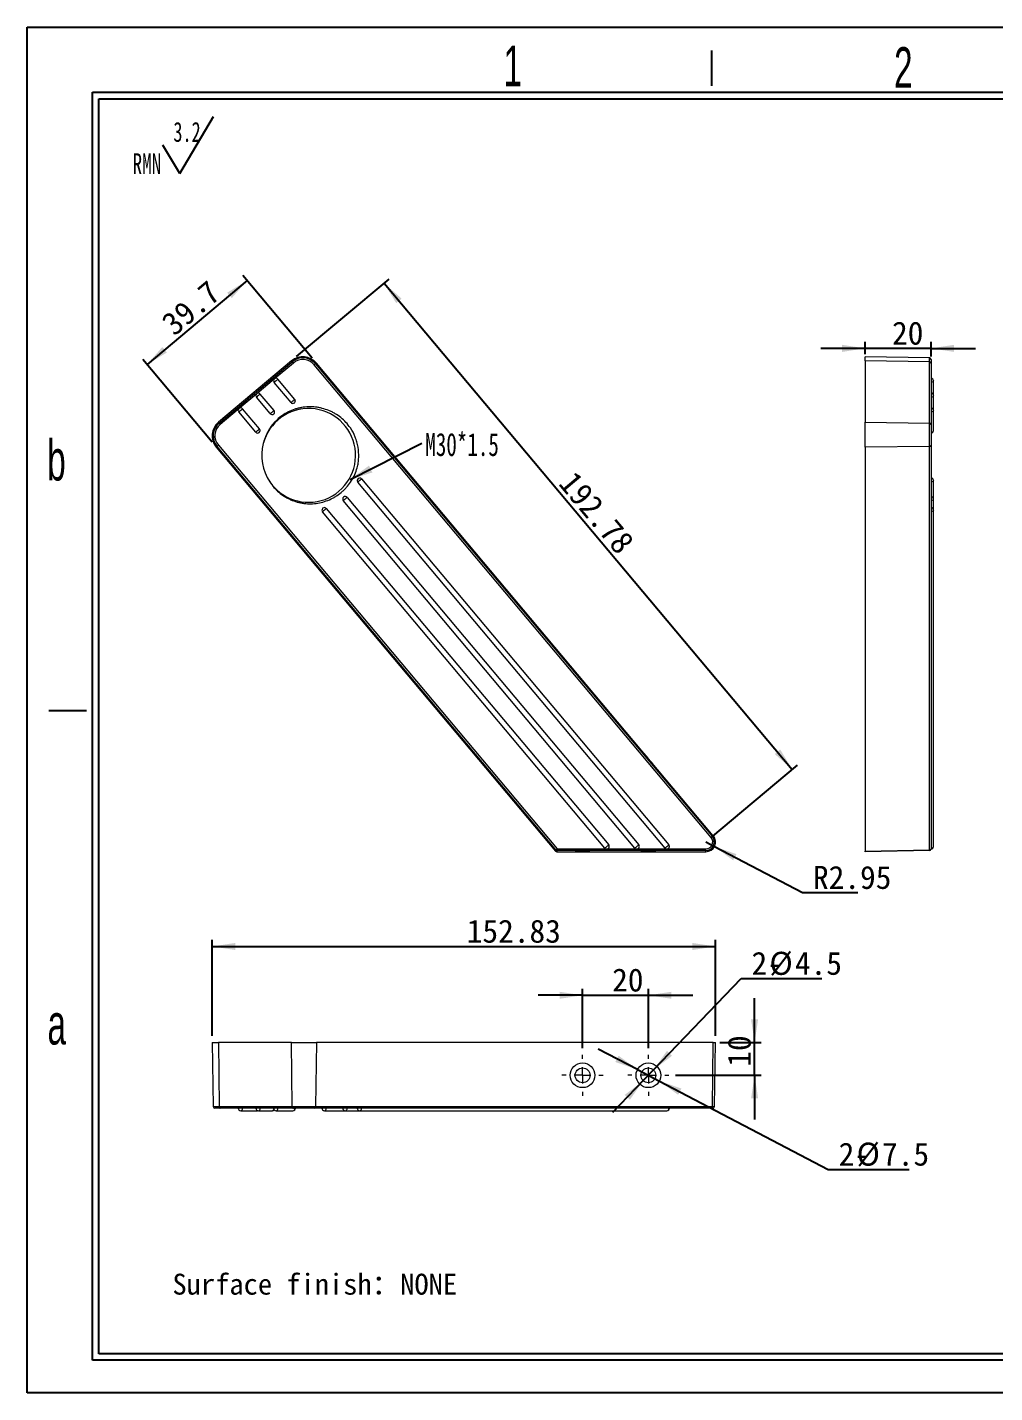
# Model space of a CAD drawing. Header units: millimetres. Extents: x 2 to 295, y 1 to 209.
# Drawn here: x 1.8 to 148.7, y 1.3 to 208.7 of the extents above; entities that cross this region are included whole.
import ezdxf

# ---------------------------------------------------------------- set-up
doc = ezdxf.new("R2010")
doc.units = ezdxf.units.MM
doc.linetypes.add('CENTER', pattern=[10.16, 6.35, -1.27, 1.27, -1.27])
doc.layers.add('DIM', color=5, linetype='Continuous')
doc.layers.add('SLD-0', color=179, linetype='Continuous')
doc.layers.add('中心线', color=1, linetype='CENTER', lineweight=15)
doc.styles.add('SLDTEXTSTYLE0', font='SIMSUN.TTC', dxfattribs={"width": 0.67})
doc.styles.add('SLDTEXTSTYLE14', font='SIMSUN.TTC')
doc.styles.add('SLDTEXTSTYLE2', font='SIMSUN.TTC', dxfattribs={"bigfont": 'bigfont'})
doc.styles.add('SLDTEXTSTYLE5', font='GOTHIC.TTF', dxfattribs={"width": 0.61171})
doc.styles.get("Standard").update_dxf_attribs({"font": 'SIMSUN.TTC'})
doc.dimstyles.new('SLDDIMSTYLE0', dxfattribs={"dimtxt": 3.5, "dimasz": 3.5, "dimexe": 0, "dimexo": 0.0625, "dimgap": 0.875, "dimtad": 2, "dimlfac": 2, "dimrnd": 1e-09, "dimzin": 12, "dimdsep": 46, "dimtxsty": 'SLDTEXTSTYLE0', "dimsah": 1, "dimcen": 0.09, "dimadec": 0, "dimazin": 3, "dimtfac": 1, "dimtofl": 0, "dimtmove": 0, "dimatfit": 3, "dimfxl": 0, "dimfrac": 2, "dimtolj": 1, "dimtzin": 12, "dimarcsym": 0})
doc.dimstyles.new('SLDDIMSTYLE1', dxfattribs={"dimtxt": 3.5, "dimasz": 3.5, "dimexe": 0, "dimexo": 0.0625, "dimgap": 0.875, "dimtad": 0, "dimtih": 1, "dimtoh": 1, "dimlfac": 2, "dimrnd": 1e-09, "dimzin": 12, "dimdsep": 46, "dimtxsty": 'SLDTEXTSTYLE0', "dimsah": 1, "dimcen": 0, "dimadec": 0, "dimazin": 3, "dimtfac": 1, "dimtofl": 0, "dimtmove": 0, "dimatfit": 3, "dimfxl": 0, "dimfrac": 2, "dimtolj": 1, "dimtzin": 12, "dimarcsym": 0})
doc.dimstyles.new('SLDDIMSTYLE2', dxfattribs={"dimtxt": 3.5, "dimasz": 3.5, "dimexe": 0, "dimexo": 0.0625, "dimgap": 0.875, "dimtad": 2, "dimlfac": 2, "dimrnd": 1e-09, "dimzin": 12, "dimdsep": 46, "dimtxsty": 'SLDTEXTSTYLE0', "dimsah": 1, "dimcen": 0.09, "dimadec": 0, "dimazin": 3, "dimtfac": 1, "dimtmove": 0, "dimatfit": 0, "dimfxl": 0, "dimfrac": 2, "dimtolj": 1, "dimtzin": 12, "dimarcsym": 0})
doc.dimstyles.new('SLDDIMSTYLE3', dxfattribs={"dimtxt": 0.18, "dimasz": 3.5, "dimexe": 0, "dimexo": 0.0625, "dimgap": 0, "dimtad": 0, "dimtih": 1, "dimtoh": 1, "dimdec": 0, "dimrnd": 1e-09, "dimzin": 0, "dimdsep": 46, "dimtxsty": 'Standard', "dimsah": 1, "dimcen": 0.09, "dimadec": 0, "dimazin": 0, "dimtfac": 3.5, "dimtdec": 0, "dimtofl": 0, "dimtmove": 0, "dimatfit": 3, "dimfxl": 0, "dimfrac": 2, "dimtolj": 1, "dimtzin": 0, "dimarcsym": 0})
doc.dimstyles.new('SLDDIMSTYLE4', dxfattribs={"dimtxt": 3.5, "dimasz": 3.5, "dimexe": 0, "dimexo": 0.0625, "dimgap": 0.875, "dimtad": 0, "dimtih": 1, "dimtoh": 1, "dimlfac": 2, "dimrnd": 1e-09, "dimzin": 12, "dimdsep": 46, "dimtxsty": 'SLDTEXTSTYLE0', "dimsah": 1, "dimcen": 0, "dimadec": 0, "dimazin": 3, "dimtfac": 1, "dimtmove": 0, "dimatfit": 3, "dimfxl": 0, "dimfrac": 2, "dimtolj": 1, "dimtzin": 12, "dimarcsym": 0})

# ---------------------------------------------------------------- blocks, each defined once
blk = doc.blocks.new('SW_NOTE_0')
at = {"layer": 'SLD-0', "color": 0}
for q in [(12.27, 9.26), (4.6, 4.92)]:
    blk.add_line((7.16, 0.59), q, dxfattribs=at)
at = {"layer": 'SLD-0', "color": 0, "attachment_point": 1, "style": 'SLDTEXTSTYLE0'}
for s, insert, char_height in [('3.2', (6.19, 8.45), 3.032), ('RMN', (0, 3.69), 3.175)]:
    blk.add_mtext(s, dxfattribs=dict(at, insert=insert, char_height=char_height))
blk = doc.blocks.new('_D')
at = {"layer": 'DIM'}
for p, q in [((42.7, 158.65), (56.75, 170.44)), ((55.98, 169.8), (117.94, 95.96)), ((105.57, 85.58), (118.71, 96.6))]:
    blk.add_line(p, q, dxfattribs=at)
for points in [[(55.98, 169.8), (57.82, 166.77), (58.64, 167.46)], [(117.94, 95.96), (116.1, 98.98), (115.28, 98.29)]]:
    blk.add_solid(points, dxfattribs=at)
at = {"layer": 'DIM', "insert": (85, 141.56), "char_height": 3.5, "attachment_point": 1, "rotation": 310, "style": 'SLDTEXTSTYLE14'}
blk.add_mtext('192.78', dxfattribs=at)
blk = doc.blocks.new('_D_1')
at = {"layer": 'DIM'}
for p, q in [((104.81, 84.94), (106.11, 84.25)), ((106.11, 84.25), (119.5, 77.24)), ((119.5, 77.24), (127.89, 77.24))]:
    blk.add_line(p, q, dxfattribs=at)
blk.add_solid([(106.11, 84.25), (108.96, 82.15), (109.46, 83.1)], dxfattribs=at)
at = {"layer": 'DIM', "insert": (121.08, 81.31), "char_height": 3.5, "attachment_point": 1, "style": 'SLDTEXTSTYLE14'}
blk.add_mtext('R2.95', dxfattribs=at)
blk = doc.blocks.new('_D_2')
at = {"layer": 'DIM'}
for p, q in [((35.18, 170.21), (19.98, 157.45)), ((45.05, 158.44), (34.54, 170.97)), ((29.85, 145.68), (19.33, 158.21))]:
    blk.add_line(p, q, dxfattribs=at)
for points in [[(35.18, 170.21), (32.15, 168.37), (32.85, 167.55)], [(19.98, 157.45), (23, 159.29), (22.31, 160.11)]]:
    blk.add_solid(points, dxfattribs=at)
at = {"layer": 'DIM', "insert": (21.86, 164.34), "char_height": 3.5, "attachment_point": 1, "rotation": 40, "style": 'SLDTEXTSTYLE14'}
blk.add_mtext('39.7', dxfattribs=at)
blk = doc.blocks.new('SW_NOTE_2')
at = {"color": 0, "linetype": 'Continuous', "lineweight": 0, "insert": (0.53, 1.55), "char_height": 3.5, "attachment_point": 1, "style": 'SLDTEXTSTYLE0'}
blk.add_mtext('M30*1.5', dxfattribs=at)
blk = doc.blocks.new('_D_3')
at = {"layer": 'DIM'}
for p, q in [((129, 159.91), (122.27, 159.91)), ((129, 159.01), (129, 160.91)), ((139, 159.91), (129, 159.91)), ((139, 158.68), (139, 160.91)), ((139, 159.91), (145.73, 159.91))]:
    blk.add_line(p, q, dxfattribs=at)
for points in [[(129, 159.91), (125.5, 160.45), (125.5, 159.37)], [(139, 159.91), (142.5, 159.37), (142.5, 160.45)]]:
    blk.add_solid(points, dxfattribs=at)
at = {"layer": 'DIM', "insert": (133.08, 163.98), "char_height": 3.5, "attachment_point": 1, "style": 'SLDTEXTSTYLE14'}
blk.add_mtext('20', dxfattribs=at)
blk = doc.blocks.new('_D_4')
at = {"layer": 'DIM'}
for p, q in [((86.1, 53.63), (86.1, 62.65)), ((96.1, 53.63), (96.1, 62.65)), ((86.1, 61.65), (79.37, 61.65)), ((86.1, 61.65), (96.1, 61.65)), ((96.1, 61.65), (102.83, 61.65))]:
    blk.add_line(p, q, dxfattribs=at)
for points in [[(86.1, 61.65), (82.6, 62.19), (82.6, 61.12)], [(96.1, 61.65), (99.6, 61.12), (99.6, 62.19)]]:
    blk.add_solid(points, dxfattribs=at)
at = {"layer": 'DIM', "insert": (90.59, 65.73), "char_height": 3.5, "attachment_point": 1, "style": 'SLDTEXTSTYLE14'}
blk.add_mtext('20', dxfattribs=at)
blk = doc.blocks.new('_D_5')
at = {"layer": 'DIM'}
for p, q in [((96.87, 50.31), (110.16, 64.19)), ((110.16, 64.19), (122.42, 64.19)), ((95.32, 48.69), (96.87, 50.31)), ((95.32, 48.69), (90.66, 43.83))]:
    blk.add_line(p, q, dxfattribs=at)
for points in [[(96.87, 50.31), (99.68, 52.47), (98.91, 53.21)], [(95.32, 48.69), (92.51, 46.53), (93.29, 45.79)]]:
    blk.add_solid(points, dxfattribs=at)
at = {"layer": 'DIM', "char_height": 3.5, "attachment_point": 1, "style": 'SLDTEXTSTYLE14'}
for s, insert in [('2-', (111.75, 68.26)), ('%%c', (114.47, 68.26)), ('4.5', (118.34, 68.26))]:
    blk.add_mtext(s, dxfattribs=dict(at, insert=insert))
blk = doc.blocks.new('_D_6')
at = {"layer": 'DIM'}
for p, q in [((94.43, 50.37), (88.47, 53.49)), ((94.43, 50.37), (97.76, 48.63)), ((97.76, 48.63), (123.4, 35.21)), ((123.4, 35.21), (135.66, 35.21))]:
    blk.add_line(p, q, dxfattribs=at)
for points in [[(94.43, 50.37), (91.58, 52.47), (91.08, 51.52)], [(97.76, 48.63), (100.61, 46.53), (101.11, 47.49)]]:
    blk.add_solid(points, dxfattribs=at)
at = {"layer": 'DIM', "char_height": 3.5, "attachment_point": 1, "style": 'SLDTEXTSTYLE14'}
for s, insert in [('%%c', (127.7, 39.28)), ('2-', (124.98, 39.28)), ('7.5', (131.57, 39.28))]:
    blk.add_mtext(s, dxfattribs=dict(at, insert=insert))
blk = doc.blocks.new('_D_7')
at = {"layer": 'DIM'}
for p, q in [((112.22, 54.5), (112.22, 61.23)), ((106.94, 54.5), (113.22, 54.5)), ((112.22, 49.5), (112.22, 54.5)), ((100.22, 49.5), (113.22, 49.5)), ((112.22, 49.5), (112.22, 42.77))]:
    blk.add_line(p, q, dxfattribs=at)
for points in [[(112.22, 54.5), (112.75, 58), (111.68, 58)], [(112.22, 49.5), (111.68, 46), (112.75, 46)]]:
    blk.add_solid(points, dxfattribs=at)
at = {"layer": 'DIM', "insert": (108.14, 50.81), "char_height": 3.5, "attachment_point": 1, "rotation": 90, "style": 'SLDTEXTSTYLE14'}
blk.add_mtext('10', dxfattribs=at)
blk = doc.blocks.new('_D_8')
at = {"layer": 'DIM'}
for p, q in [((29.87, 55.5), (29.87, 70.07)), ((29.87, 69.07), (106.28, 69.07)), ((106.28, 55.5), (106.28, 70.07))]:
    blk.add_line(p, q, dxfattribs=at)
for points in [[(29.87, 69.07), (33.37, 68.53), (33.37, 69.6)], [(106.28, 69.07), (102.78, 69.6), (102.78, 68.53)]]:
    blk.add_solid(points, dxfattribs=at)
at = {"layer": 'DIM', "insert": (68.52, 73.14), "char_height": 3.5, "attachment_point": 1, "style": 'SLDTEXTSTYLE14'}
blk.add_mtext('152.83', dxfattribs=at)
blk = doc.blocks.new('SW_CENTERMARKSYMBOL_0')
at = {"layer": '中心线', "color": 0}
for p, q in [((0, 2.5), (0, 3.125)), ((-2.5, 0), (-3.125, 0)), ((0, 0), (-1.25, 0)), ((0, 0), (0, 1.25)), ((0, 0), (0, -1.25)), ((0, 0), (1.25, 0)), ((2.5, 0), (3.125, 0)), ((0, -2.5), (0, -3.125))]:
    blk.add_line(p, q, dxfattribs=at)
blk = doc.blocks.new('SW_CENTERMARKSYMBOL_1')
at = {"layer": '中心线', "color": 0}
for p, q in [((0, 2.5), (0, 3.125)), ((-2.5, 0), (-3.125, 0)), ((0, 0), (-1.25, 0)), ((0, 0), (0, 1.25)), ((0, 0), (0, -1.25)), ((0, 0), (1.25, 0)), ((2.5, 0), (3.125, 0)), ((0, -2.5), (0, -3.125))]:
    blk.add_line(p, q, dxfattribs=at)

msp = doc.modelspace()

# ---------------------------------------------------------------- linework, layer by layer
at = {"color": 7, "linetype": 'Continuous', "lineweight": 15}
for p, q in [((41.9292, 158.0057), (30.8216, 148.6853)), ((30.931, 148.5549), (42.0386, 157.8753)), ((42.1993, 157.6838), (39.3267, 155.2733)), ((42.0386, 157.8753), (41.9292, 158.0057)), ((45.6972, 157.6761), (45.5668, 157.5666)), ((105.9378, 85.8841), (45.6972, 157.6761)), ((138.7533, 158.4612), (128.999, 158.6314)), ((128.999, 158.0057), (128.999, 158.6314)), ((138.7533, 157.8753), (128.999, 158.0057)), ((128.999, 158.0057), (128.999, 148.6853)), ((138.7533, 148.5549), (138.7533, 157.8753)), ((138.999, 158.2112), (138.999, 157.6838)), ((138.999, 157.6838), (138.999, 155.2733)), ((105.6159, 85.6139), (45.3753, 157.4059)), ((45.5668, 157.5666), (105.8074, 85.7746)), ((39.3267, 155.2733), (36.6455, 153.0236)), ((41.8493, 151.6836), (39.2804, 154.745)), ((42.4238, 152.1657), (39.855, 155.2271)), ((138.999, 155.2733), (138.999, 153.0236)), ((139.374, 152.7363), (139.374, 154.9861)), ((36.6455, 153.0236), (33.9643, 150.7738)), ((38.6911, 150.0023), (36.5993, 152.4953)), ((39.2656, 150.4844), (37.1738, 152.9774)), ((138.999, 153.0236), (138.999, 150.7738)), ((139.374, 150.4866), (139.374, 152.7363)), ((33.9643, 150.7738), (31.0917, 148.3634)), ((36.487, 147.1841), (33.9181, 150.2455)), ((37.0615, 147.6662), (34.4927, 150.7276)), ((138.999, 150.7738), (138.999, 148.3634)), ((139.374, 147.4252), (139.374, 150.4866)), ((30.8216, 148.6853), (30.931, 148.5549)), ((128.999, 144.9173), (128.999, 148.6853)), ((128.999, 148.6853), (138.7533, 148.5549)), ((138.7533, 145.0267), (138.7533, 148.5549)), ((138.999, 148.3634), (138.999, 145.1874)), ((30.8138, 145.1874), (82.2552, 83.8819)), ((138.999, 145.1874), (138.999, 83.8819)), ((30.6223, 145.0267), (30.4919, 144.9173)), ((30.4919, 144.9173), (81.9844, 83.551)), ((82.0638, 83.7212), (30.6223, 145.0267)), ((138.7533, 145.0267), (128.999, 144.9173)), ((128.999, 144.9173), (128.999, 83.551)), ((138.7533, 83.7212), (138.7533, 145.0267)), ((98.6293, 84.0159), (51.9834, 139.6063)), ((52.5579, 140.0884), (99.2038, 84.498)), ((139.374, 137.0291), (139.374, 139.8473)), ((50.3537, 137.2701), (94.6349, 84.498)), ((139.374, 135.3478), (139.374, 137.0291)), ((89.4914, 84.0159), (46.6211, 135.1068)), ((47.1956, 135.5888), (90.0659, 84.498)), ((94.0603, 84.0159), (49.7792, 136.7881)), ((139.374, 84.2569), (139.374, 135.3478)), ((105.8074, 85.7746), (105.9378, 85.8841)), ((81.9844, 83.551), (82.0638, 83.7212)), ((82.0638, 83.7212), (82.2552, 83.8819)), ((82.2552, 83.6319), (82.1758, 83.4617)), ((82.1758, 83.4617), (104.8083, 83.4617)), ((82.2552, 83.6319), (82.2552, 83.8819)), ((82.2552, 83.8819), (89.7787, 83.8819)), ((104.8083, 83.6319), (82.2552, 83.6319)), ((89.7787, 83.8819), (94.3476, 83.8819)), ((94.3476, 83.8819), (98.9165, 83.8819)), ((98.9165, 83.8819), (104.8083, 83.8819)), ((104.8083, 83.6319), (104.8083, 83.8819)), ((104.8083, 83.4617), (104.8083, 83.6319)), ((128.999, 83.551), (138.7533, 83.7212)), ((138.7533, 83.6319), (128.999, 83.4617)), ((128.999, 83.4617), (128.999, 83.551)), ((29.8662, 54.5014), (30.0364, 44.7471)), ((29.8662, 54.5014), (30.8216, 54.5014)), ((30.8216, 54.5014), (30.931, 44.7471)), ((41.9292, 54.5014), (30.8216, 54.5014)), ((42.0386, 44.7471), (41.9292, 54.5014)), ((41.9292, 54.5014), (45.6972, 54.5014)), ((45.6972, 54.5014), (45.5668, 44.7471)), ((105.9378, 54.5014), (45.6972, 54.5014)), ((105.8074, 44.7471), (105.9378, 54.5014)), ((105.9378, 54.5014), (106.2828, 54.5014)), ((106.1126, 44.7471), (106.2828, 54.5014)), ((31.0917, 44.5014), (30.2864, 44.5014)), ((30.931, 44.7471), (42.0386, 44.7471)), ((33.9643, 44.5014), (31.0917, 44.5014)), ((36.6455, 44.5014), (33.9643, 44.5014)), ((34.2054, 44.1264), (36.7742, 44.1264)), ((39.3267, 44.5014), (36.6455, 44.5014)), ((36.7742, 44.1264), (36.8304, 44.1307)), ((36.8865, 44.1264), (38.9784, 44.1264)), ((42.1993, 44.5014), (39.3267, 44.5014)), ((39.5677, 44.1264), (42.1365, 44.1264)), ((42.0386, 44.7471), (45.5668, 44.7471)), ((45.3753, 44.5014), (42.1993, 44.5014)), ((105.6159, 44.5014), (45.3753, 44.5014)), ((45.5668, 44.7471), (105.8074, 44.7471)), ((46.9083, 44.1264), (50.0665, 44.1264)), ((50.0665, 44.1264), (52.2706, 44.1264)), ((52.1214, 44.4738), (52.1214, 44.5014)), ((52.2706, 44.1264), (98.9165, 44.1264)), ((105.8626, 44.5014), (105.6159, 44.5014))]:
    msp.add_line(p, q, dxfattribs=at)
at = {"color": 8, "linetype": 'Continuous', "lineweight": 15}
for p, q in [((138.7533, 157.8753), (138.7533, 158.4612)), ((30.0364, 44.7471), (30.931, 44.7471)), ((36.7742, 44.1264), (36.8229, 44.1319)), ((105.8074, 44.7471), (106.1126, 44.7471))]:
    msp.add_line(p, q, dxfattribs=at)
at = {"color": 7, "linetype": 'Continuous', "lineweight": 15, "flags": 128}
for points in [[(42.0386, 157.8753), (42.0422, 157.871), (42.0517, 157.8598), (42.0667, 157.8419), (42.0867, 157.818), (42.1109, 157.7892), (42.1385, 157.7563), (42.1683, 157.7208), (42.1993, 157.6838)], [(45.5668, 157.5666), (45.5625, 157.5631), (45.5512, 157.5536), (45.5333, 157.5386), (45.5095, 157.5186), (45.4806, 157.4943), (45.4478, 157.4668), (45.4122, 157.4369), (45.3753, 157.4059)], [(39.855, 155.2271), (39.8331, 155.2088), (39.7708, 155.1565), (39.6776, 155.0783), (39.5677, 154.9861), (39.4578, 154.8938), (39.3646, 154.8156), (39.3023, 154.7634), (39.2804, 154.745)], [(37.1738, 152.9774), (37.1519, 152.959), (37.0897, 152.9068), (36.9965, 152.8286), (36.8865, 152.7363), (36.7766, 152.6441), (36.6834, 152.5659), (36.6211, 152.5136), (36.5993, 152.4953)], [(41.8493, 151.6836), (41.8711, 151.702), (41.9334, 151.7542), (42.0266, 151.8324), (42.1365, 151.9247), (42.2465, 152.0169), (42.3397, 152.0951), (42.4019, 152.1474), (42.4238, 152.1657)], [(34.4927, 150.7276), (34.4708, 150.7093), (34.4085, 150.657), (34.3153, 150.5788), (34.2054, 150.4866), (34.0955, 150.3943), (34.0023, 150.3161), (33.94, 150.2639), (33.9181, 150.2455)], [(38.6911, 150.0023), (38.713, 150.0207), (38.7753, 150.0729), (38.8685, 150.1511), (38.9784, 150.2434), (39.0883, 150.3356), (39.1815, 150.4138), (39.2438, 150.4661), (39.2656, 150.4844)], [(30.931, 148.5549), (30.9346, 148.5506), (30.944, 148.5393), (30.959, 148.5214), (30.979, 148.4976), (31.0033, 148.4687), (31.0308, 148.4359), (31.0607, 148.4003), (31.0917, 148.3634)], [(36.487, 147.1841), (36.5088, 147.2025), (36.5711, 147.2547), (36.6643, 147.3329), (36.7742, 147.4252), (36.8841, 147.5174), (36.9773, 147.5956), (37.0396, 147.6478), (37.0615, 147.6662)], [(30.6223, 145.0267), (30.6266, 145.0303), (30.6379, 145.0398), (30.6557, 145.0548), (30.6796, 145.0748), (30.7085, 145.099), (30.7413, 145.1266), (30.7769, 145.1564), (30.8138, 145.1874)], [(138.7533, 145.0267), (138.8015, 145.0303), (138.8476, 145.0398), (138.8901, 145.0548), (138.9273, 145.0748), (138.9577, 145.099), (138.9803, 145.1266), (138.9943, 145.1564), (138.999, 145.1874)], [(52.5579, 140.0884), (52.536, 140.07), (52.4738, 140.0178), (52.3806, 139.9396), (52.2706, 139.8473), (52.1607, 139.7551), (52.0675, 139.6769), (52.0052, 139.6246), (51.9834, 139.6063)], [(50.3537, 137.2701), (50.3319, 137.2518), (50.2696, 137.1995), (50.1764, 137.1213), (50.0665, 137.0291), (49.9565, 136.9369), (49.8633, 136.8587), (49.8011, 136.8064), (49.7792, 136.7881)], [(47.1956, 135.5888), (47.1737, 135.5705), (47.1114, 135.5182), (47.0183, 135.44), (46.9083, 135.3478), (46.7984, 135.2556), (46.7052, 135.1774), (46.6429, 135.1251), (46.6211, 135.1068)], [(105.8074, 85.7746), (105.8032, 85.7711), (105.7919, 85.7616), (105.774, 85.7466), (105.7502, 85.7266), (105.7213, 85.7023), (105.6884, 85.6748), (105.6529, 85.6449), (105.6159, 85.6139)], [(89.4914, 84.0159), (89.5133, 84.0342), (89.5755, 84.0865), (89.6687, 84.1647), (89.7787, 84.2569), (89.8886, 84.3491), (89.9818, 84.4274), (90.0441, 84.4796), (90.0659, 84.498)], [(94.0603, 84.0159), (94.0822, 84.0342), (94.1445, 84.0865), (94.2377, 84.1647), (94.3476, 84.2569), (94.4575, 84.3491), (94.5507, 84.4274), (94.613, 84.4796), (94.6349, 84.498)], [(98.6293, 84.0159), (98.6511, 84.0342), (98.7134, 84.0865), (98.8066, 84.1647), (98.9165, 84.2569), (99.0265, 84.3491), (99.1196, 84.4274), (99.1819, 84.4796), (99.2038, 84.498)], [(138.7533, 83.7212), (138.8015, 83.7248), (138.8476, 83.7343), (138.8901, 83.7493), (138.9273, 83.7693), (138.9577, 83.7935), (138.9803, 83.8211), (138.9943, 83.8509), (138.999, 83.8819)], [(30.931, 44.7471), (30.9346, 44.6989), (30.944, 44.6528), (30.959, 44.6103), (30.979, 44.5731), (31.0033, 44.5427), (31.0308, 44.5201), (31.0607, 44.5061), (31.0917, 44.5014)], [(42.0386, 44.7471), (42.0422, 44.6989), (42.0517, 44.6528), (42.0667, 44.6103), (42.0867, 44.5731), (42.1109, 44.5427), (42.1385, 44.5201), (42.1683, 44.5061), (42.1993, 44.5014)]]:
    msp.add_lwpolyline(points, dxfattribs=at)
at = {"color": 8, "linetype": 'Continuous', "lineweight": 15, "flags": 128}
for points in [[(139.374, 154.9861), (139.3454, 154.8938), (139.2641, 154.8156), (139.1425, 154.7634), (138.999, 154.745)], [(139.374, 152.7363), (139.3454, 152.6441), (139.2641, 152.5659), (139.1425, 152.5136), (138.999, 152.4953)], [(139.374, 150.4866), (139.3454, 150.3943), (139.2641, 150.3161), (139.1425, 150.2639), (138.999, 150.2455)], [(138.999, 147.1841), (139.1425, 147.2025), (139.2641, 147.2547), (139.3454, 147.3329), (139.374, 147.4252)], [(139.374, 139.8473), (139.3454, 139.7551), (139.2641, 139.6769), (139.1425, 139.6246), (138.999, 139.6063)], [(139.374, 137.0291), (139.3454, 136.9369), (139.2641, 136.8587), (139.1425, 136.8064), (138.999, 136.7881)], [(139.374, 135.3478), (139.3454, 135.2556), (139.2641, 135.1774), (139.1425, 135.1251), (138.999, 135.1068)], [(138.999, 84.0159), (139.1425, 84.0342), (139.2641, 84.0865), (139.3454, 84.1647), (139.374, 84.2569)]]:
    msp.add_lwpolyline(points, dxfattribs=at)
at = {"color": 7, "linetype": 'Continuous', "lineweight": 15}
for centre, radius in [((86.0961, 49.5014), 1.875), ((86.0961, 49.5014), 1.125), ((96.0961, 49.5014), 1.875), ((96.0961, 49.5014), 1.125)]:
    msp.add_circle(centre, radius, dxfattribs=at)
for centre, radius, start, end in [((43.6484, 155.9569), 2.6746, 40, 130), ((43.6484, 155.9569), 2.5043, 40, 130), ((43.6484, 155.9569), 2.2543, 40, 130), ((138.749, 158.2112), 0.25, 360, 89), ((138.7758, 157.6509), 0.2255, 8.393406, 95.729849), ((39.5677, 154.9861), 0.375, 130, 220), ((39.5677, 154.9861), 0.375, 40, 130), ((138.999, 154.9861), 0.375, 0, 90), ((36.8865, 152.7363), 0.375, 130, 220), ((36.8865, 152.7363), 0.375, 40, 130), ((42.1365, 151.9247), 0.375, 220, 286.058913), ((42.1365, 151.9247), 0.375, 286.058913, 40), ((138.999, 152.7363), 0.375, 0, 90), ((34.2054, 150.4866), 0.375, 130, 220), ((34.2054, 150.4866), 0.375, 40, 130), ((44.5232, 143.6486), 7.1226, 212.060223, 165.412289), ((38.9784, 150.2434), 0.375, 220, 310), ((38.9784, 150.2434), 0.375, 310, 40), ((138.999, 150.4866), 0.375, 0, 90), ((32.5407, 146.6365), 2.6746, 130, 220), ((32.5407, 146.6365), 2.5043, 130, 220), ((32.5407, 146.6365), 2.2543, 130, 220), ((36.7742, 147.4252), 0.375, 220, 333.941087), ((36.7742, 147.4252), 0.375, 333.941087, 40), ((138.7759, 148.3305), 0.2255, 8.392804, 95.732613), ((138.999, 147.4252), 0.375, 270, 0), ((44.5224, 143.6362), 7.125, 165.314444, 214.000498), ((52.2706, 139.8473), 0.375, 153.941087, 220), ((52.2706, 139.8473), 0.375, 40, 153.941087), ((138.999, 139.8473), 0.375, 0, 90), ((50.0665, 137.0291), 0.375, 130, 220), ((50.0665, 137.0291), 0.375, 40, 130), ((138.999, 137.0291), 0.375, 0, 90), ((46.9083, 135.3478), 0.375, 106.058913, 220), ((46.9083, 135.3478), 0.375, 40, 106.058913), ((138.999, 135.3478), 0.375, 360, 90), ((104.8083, 84.9362), 1.4746, 270, 40), ((104.8083, 84.9362), 1.3043, 270, 40), ((104.8083, 84.9362), 1.0543, 270, 40), ((82.2553, 83.882), 0.25, 220.008485, 269.991513), ((89.7787, 84.2569), 0.375, 220, 270), ((89.7787, 84.2569), 0.375, 270, 40), ((94.3476, 84.2569), 0.375, 220, 270), ((94.3476, 84.2569), 0.375, 270, 40), ((98.9165, 84.2569), 0.375, 220, 270), ((98.9165, 84.2569), 0.375, 270, 40), ((138.749, 83.8819), 0.25, 271, 360), ((136.9759, 83.6766), 1.778, 358.56114, 1.43886), ((138.999, 84.2569), 0.375, 270, 0), ((30.2864, 44.7514), 0.25, 181, 270), ((34.2054, 44.5014), 0.375, 180, 270), ((36.8865, 44.5014), 0.375, 180, 270), ((38.9784, 44.5014), 0.375, 270, 321.790446), ((39.5677, 44.5014), 0.375, 180, 270), ((42.1365, 44.5014), 0.375, 270, 0), ((45.3424, 44.7246), 0.2255, 278.393598, 5.731256), ((46.9083, 44.5014), 0.375, 180, 270), ((50.0665, 44.5014), 0.375, 180, 270), ((52.2706, 44.5014), 0.375, 180, 270), ((98.9165, 44.5014), 0.375, 270, 0), ((105.583, 44.7246), 0.2255, 278.393598, 5.731256), ((105.8626, 44.7514), 0.25, 270, 359)]:
    msp.add_arc(centre, radius, start, end, dxfattribs=at)
at = {"color": 8, "linetype": 'Continuous', "lineweight": 15}
for centre, radius, start, end in [((34.1548, 44.4627), 0.34, 278.551687, 6.540874), ((36.836, 44.4627), 0.34, 278.551687, 6.540874), ((38.9551, 44.4178), 0.2923, 274.568778, 342.587641), ((39.5171, 44.4627), 0.34, 278.551687, 6.540874), ((42.086, 44.4627), 0.34, 278.551687, 6.540874), ((46.8578, 44.4627), 0.34, 278.551687, 6.540874), ((50.0159, 44.4627), 0.34, 278.551687, 6.540874), ((52.2201, 44.4627), 0.34, 278.551687, 6.540874), ((98.866, 44.4627), 0.34, 278.551687, 6.540874)]:
    msp.add_arc(centre, radius, start, end, dxfattribs=at)
at = {"color": 7, "linetype": 'Continuous', "lineweight": 15}
for centre, major_axis, ratio in [((86.0961, 109.3947), (-1.8748, 2.235), 0.01121789), ((96.0961, 97.4772), (-1.8748, 2.235), 0.01121789), ((86.0961, 83.549), (1.125, 0), 0.01745506), ((96.0961, 83.549), (1.125, 0), 0.01745506)]:
    msp.add_ellipse(centre, major_axis=major_axis, ratio=ratio, dxfattribs=at)
msp.add_ellipse((82.1759, 83.7117), major_axis=(-0.1057, -0.2266), ratio=0.99981459, start_param=5.84692401, end_param=6.7194466, dxfattribs=at)
for points, knots in [([(50.8498, 147.8463), (50.6448, 148.1368), (50.4207, 148.4116), (49.9344, 148.9296), (49.6746, 149.1701), (49.1267, 149.61), (48.8379, 149.8102), (48.3821, 150.0806), (48.2258, 150.1659), (47.9088, 150.3246), (47.7484, 150.3979), (47.2613, 150.6001), (46.9288, 150.7113), (46.4186, 150.843), (46.2466, 150.881), (45.8987, 150.945), (45.7223, 150.971), (44.8435, 151.0686), (44.1427, 151.0481), (43.2696, 150.8939), (43.0954, 150.8566), (42.7532, 150.7701), (42.5844, 150.7209), (42.0846, 150.5554), (41.7604, 150.4216), (41.1302, 150.1065), (40.8225, 149.9237), (40.2445, 149.5207), (39.972, 149.2998), (39.5876, 148.9397), (39.4636, 148.8149), (39.2239, 148.5553), (39.1079, 148.4199), (38.7774, 148.0036), (38.3825, 147.4221), (38.0764, 146.7891), (37.8812, 146.2945), (37.8219, 146.1263), (37.7165, 145.7872), (37.6702, 145.6158), (37.6302, 145.4425)], [0, 0, 0, 0, 0.0625, 0.0625, 0.125, 0.125, 0.1875, 0.1875, 0.21875, 0.21875, 0.25, 0.25, 0.3125, 0.3125, 0.34375, 0.34375, 0.375, 0.375, 0.5, 0.5, 0.53125, 0.53125, 0.5625, 0.5625, 0.625, 0.625, 0.6875, 0.6875, 0.75, 0.75, 0.78125, 0.78125, 0.8125, 0.8125, 0.875, 0.9375, 0.9375, 0.96875, 0.96875, 1, 1, 1, 1]), ([(51.8861, 141.7555), (51.9522, 142.0147), (52.0047, 142.277), (52.0817, 142.8059), (52.1061, 143.0721), (52.1374, 143.8658), (52.1034, 144.3921), (51.9692, 145.1774), (51.9101, 145.4396), (51.7665, 145.9501), (51.6818, 146.1999), (51.3902, 146.9332), (51.1461, 147.4009), (50.8498, 147.8463)], [0, 0, 0, 0, 0.125, 0.125, 0.25, 0.25, 0.5, 0.5, 0.625, 0.625, 0.75, 0.75, 1, 1, 1, 1]), ([(38.6156, 139.6519), (38.8057, 139.3515), (39.0172, 139.0671), (39.483, 138.5301), (39.734, 138.2815), (40.2668, 137.8244), (40.5492, 137.6156), (40.9973, 137.3325), (41.1514, 137.2429), (41.4638, 137.0762), (41.6223, 136.9991), (42.1042, 136.7856), (42.4343, 136.6672), (42.9425, 136.5257), (43.1141, 136.4845), (43.4617, 136.4146), (43.6374, 136.386), (44.1625, 136.3199), (44.513, 136.3019), (45.2146, 136.3155), (45.5668, 136.3473), (46.6176, 136.5193), (47.2864, 136.7302), (48.0832, 137.1125), (48.2411, 137.1954), (48.5482, 137.3709), (48.6978, 137.4637), (49.1354, 137.7571), (49.412, 137.9724), (49.804, 138.3251), (49.9309, 138.4477), (50.177, 138.7027), (50.2959, 138.835), (50.6359, 139.2408), (50.8419, 139.5249), (51.2134, 140.1199), (51.3788, 140.4308), (51.6677, 141.0803), (51.7886, 141.4137), (51.8861, 141.7555)], [0, 0, 0, 0, 0.0625, 0.0625, 0.125, 0.125, 0.1875, 0.1875, 0.21875, 0.21875, 0.25, 0.25, 0.3125, 0.3125, 0.34375, 0.34375, 0.375, 0.375, 0.4375, 0.4375, 0.5, 0.5, 0.625, 0.625, 0.65625, 0.65625, 0.6875, 0.6875, 0.75, 0.75, 0.78125, 0.78125, 0.8125, 0.8125, 0.875, 0.875, 0.9375, 0.9375, 1, 1, 1, 1])]:
    msp.add_open_spline(points, degree=3, knots=knots, dxfattribs=at)
at = {"layer": 'SLD-0'}
for p, q in [((1.812, 208.6737), (295.1066, 208.6737)), ((1.812, 1.2938), (1.812, 208.6737)), ((12.6748, 7.2189), (12.6748, 197.811)), ((12.6748, 197.811), (289.1814, 197.811)), ((289.1814, 7.2189), (12.6748, 7.2189)), ((295.1066, 1.2938), (1.812, 1.2938))]:
    msp.add_line(p, q, dxfattribs=at)
at = {"layer": 'SLD-0', "color": 6, "linetype": 'Continuous'}
for p, q in [((105.701, 199.786), (105.701, 205.1695)), ((11.6873, 6.2314), (11.6873, 198.7985)), ((11.6873, 198.7985), (290.1689, 198.7985)), ((10.8046, 104.8527), (5.0681, 104.8527)), ((290.1689, 6.2314), (11.6873, 6.2314))]:
    msp.add_line(p, q, dxfattribs=at)

# ---------------------------------------------------------------- block references
at = {"color": 7, "linetype": 'Continuous', "lineweight": 0}
msp.add_blockref('SW_NOTE_2', (61.6995, 145.5128), dxfattribs=at)
at = {"layer": 'SLD-0'}
msp.add_blockref('SW_NOTE_0', (17.795, 185.8578), dxfattribs=at)
at = {"layer": '中心线'}
for name, p in [('SW_CENTERMARKSYMBOL_0', (86.0961, 49.5014)), ('SW_CENTERMARKSYMBOL_1', (96.0961, 49.5014))]:
    msp.add_blockref(name, p, dxfattribs=at)

# ---------------------------------------------------------------- texts
at = {"color": 7, "linetype": 'Continuous', "lineweight": 0, "insert": (23.8477, 19.3624), "char_height": 3.175, "attachment_point": 1, "style": 'SLDTEXTSTYLE2'}
msp.add_mtext('Surface finish\\M+18146NONE', dxfattribs=at)
at = {"layer": 'SLD-0', "char_height": 6.172, "attachment_point": 1, "style": 'SLDTEXTSTYLE5'}
for s, insert in [('1', (74.111, 205.8988)), ('2', (133.3881, 205.6552)), ('b', (4.8346, 146.0194)), ('a', (4.8798, 60.3511))]:
    msp.add_mtext(s, dxfattribs=dict(at, insert=insert))

# ---------------------------------------------------------------- dimensions: what is measured, and where the dimension line sits
at = {"layer": 'DIM'}
for base, p1, p2, angle, dimstyle, picture, middle in [((19.9769, 157.4486), (45.6972, 157.6761), (30.4919, 144.9173), 40, 'SLDDIMSTYLE2', '_D_2', (26.5621, 162.9743)), ((117.9422, 95.9569), (41.9292, 158.0057), (104.8083, 84.9362), 310, 'SLDDIMSTYLE0', '_D', (84.5, 135.8117)), ((106.2828, 69.065), (29.8662, 54.5014), (106.2828, 54.5014), 0, 'SLDDIMSTYLE0', '_D_8', (72.6063, 69.065)), ((112.2155, 54.5014), (99.2211, 49.5014), (105.9378, 54.5014), 90, 'SLDDIMSTYLE2', '_D_7', (112.2155, 52.1747))]:
    dim = msp.add_linear_dim(base=base, p1=p1, p2=p2, angle=angle, dimstyle=dimstyle, dxfattribs=at)
    dim.commit()
    dim.dimension.update_dxf_attribs({"geometry": picture, "text_midpoint": middle, "dimtype": 160})
for base, p1, p2, picture, middle in [((128.999, 159.9094), (138.999, 157.6838), (128.999, 158.0057), '_D_3', (134.4452, 159.9094)), ((96.0961, 61.6548), (86.0961, 52.6264), (96.0961, 52.6264), '_D_4', (91.9488, 61.6548))]:
    dim = msp.add_linear_dim(base=base, p1=p1, p2=p2, dimstyle='SLDDIMSTYLE2', dxfattribs=at)
    dim.commit()
    dim.dimension.update_dxf_attribs({"geometry": picture, "text_midpoint": middle, "dimtype": 160})
dim = msp.add_radius_dim(center=(104.8083, 84.9362), mpoint=(106.1144, 84.252), dimstyle='SLDDIMSTYLE1', dxfattribs=at)
dim.commit()
dim.dimension.update_dxf_attribs({"geometry": '_D_1', "text_midpoint": (124.4877, 79.2781), "dimtype": 164})
for p1, p2, picture, middle in [((96.8742, 50.314), (95.3181, 48.6889), '_D_5', (117.0867, 66.7267)), ((97.7573, 48.6319), (94.4349, 50.371), '_D_6', (130.3203, 37.7489))]:
    dim = msp.add_diameter_dim_2p(p1=p1, p2=p2, text='2-<>', dimstyle='SLDDIMSTYLE4', dxfattribs=at)
    dim.commit()
    dim.dimension.update_dxf_attribs({"geometry": picture, "text_midpoint": middle, "dimtype": 163})

# ---------------------------------------------------------------- leaders
at = {"color": 7, "linetype": 'Continuous', "lineweight": 0}
msp.add_leader([(50.8085, 139.9937), (61.6995, 145.5128)], dimstyle='SLDDIMSTYLE3', dxfattribs=at)

doc.saveas('drawing.dxf')
